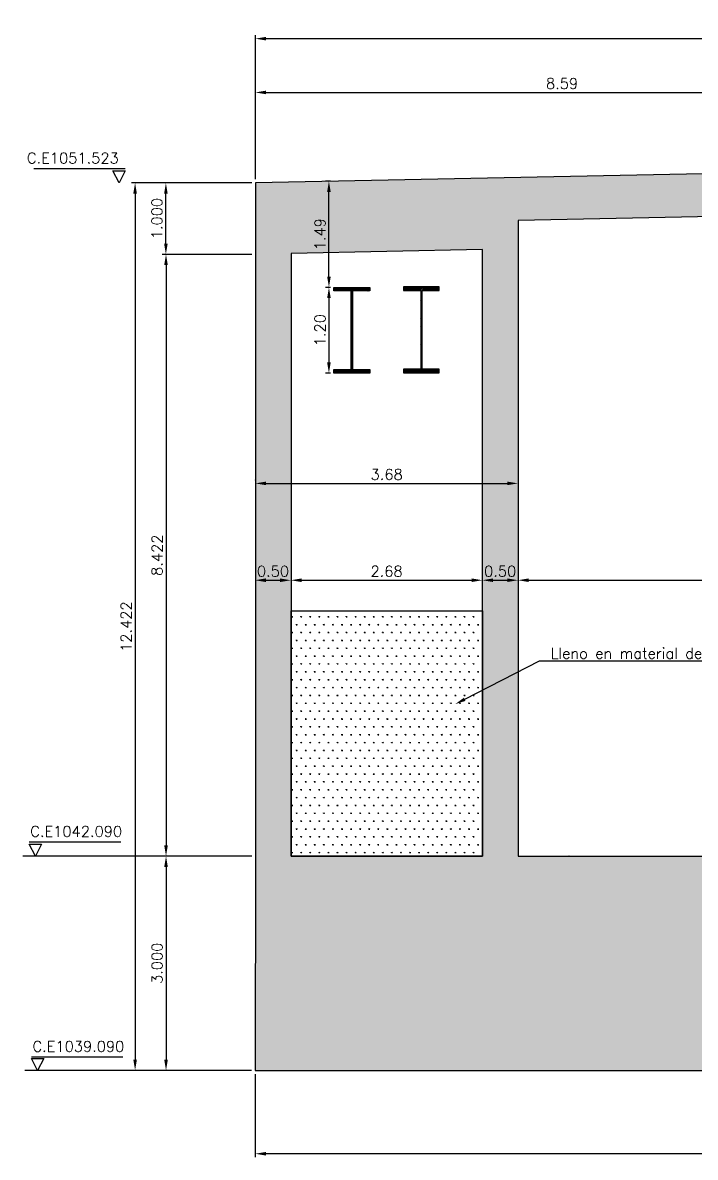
# Model space of a CAD drawing. Header units: metres. Extents: x 1080594 to 1081411, y 976871 to 977162.
# Drawn here: x 1080779.32 to 1080788.73, y 977061.15 to 977077.03 of the extents above; entities that cross this region are included whole.
import ezdxf
from ezdxf import colors
from ezdxf.entities.mleader import LeaderData, LeaderLine
from ezdxf.math import Vec2, Vec3

# ---------------------------------------------------------------- set-up
doc = ezdxf.new("R2010")
doc.units = ezdxf.units.M
doc.header["$LTSCALE"] = 25.4
for name, color, linetype in [('CONTRAPESO', 3, 'Continuous'), ('DIMCONTRAPESO', 1, 'Continuous'), ('PERFIL MET', 37, 'Continuous'), ('SOLIDOS', 9, 'Continuous')]:
    doc.layers.add(name, color=color, linetype=linetype)
for name, color, linetype, lineweight in [('COTA', 1, 'Continuous', 30), ('COTACIM', 20, 'Continuous', 5), ('SOLIDOREFCONT', 254, 'Continuous', 5)]:
    doc.layers.add(name, color=color, linetype=linetype, lineweight=lineweight)
doc.styles.add('romans', font='romans.shx')
doc.dimstyles.new('Copy 75', dxfattribs={"dimtxt": 0.15, "dimasz": 0.15, "dimexe": 0.05, "dimexo": 0.05, "dimgap": 0.05, "dimtad": 1, "dimzin": 0, "dimdsep": 46, "dimtxsty": 'romans', "dimcen": 0.002, "dimclrd": 1, "dimclre": 1, "dimclrt": 3, "dimadec": 4, "dimazin": 0, "dimtfac": 1, "dimtofl": 0, "dimtmove": 1, "dimatfit": 3, "dimfxl": 1, "dimtolj": 1, "dimtzin": 0, "dimarcsym": 1})

# ---------------------------------------------------------------- blocks, each defined once
blk = doc.blocks.new('*D569')
at = {"layer": 'COTA', "color": 1, "lineweight": -2, "transparency": 16777216}
for p, q in [((1080782.573345158, 977074.8403397719), (1080782.573345158, 977076.8566790834)), ((1080782.723345158, 977076.8066790834), (1080799.596435925, 977076.8066790834)), ((1080799.746435924, 977075.1838015871), (1080799.746435924, 977076.8566790834))]:
    blk.add_line(p, q, dxfattribs=at)
at = {"layer": 'COTA', "color": 1, "transparency": 16777216}
for points in [[(1080782.723345158, 977076.8316790834), (1080782.723345158, 977076.7816790834), (1080782.573345158, 977076.8066790834)], [(1080799.596435925, 977076.8316790834), (1080799.596435925, 977076.7816790834), (1080799.746435924, 977076.8066790834)]]:
    blk.add_solid(points, dxfattribs=at)
at = {"layer": 'Defpoints', "color": 0, "transparency": 16777216}
for p in [(1080799.746435924, 977076.8066790834), (1080799.746435924, 977075.133801587), (1080782.573345158, 977074.7903397719)]:
    blk.add_point(p, dxfattribs=at)
at = {"layer": 'COTA', "color": 3, "transparency": 16777216, "insert": (1080791.159890541, 977076.9316790834), "char_height": 0.15, "attachment_point": 5, "style": 'romans'}
blk.add_mtext('\\A1;17.17', dxfattribs=at)
blk = doc.blocks.new('*D570')
at = {"layer": 'COTA', "color": 1, "lineweight": -2, "transparency": 16777216}
for p, q in [((1080782.523379762, 977074.78860959), (1080781.270676051, 977074.78860959)), ((1080781.320676051, 977073.9381358739), (1080781.320676051, 977074.63860959)), ((1080782.523343785, 977073.7881358739), (1080781.270676051, 977073.7881358739))]:
    blk.add_line(p, q, dxfattribs=at)
at = {"layer": 'COTA', "color": 1, "transparency": 16777216}
for points in [[(1080781.295676051, 977074.63860959), (1080781.345676051, 977074.63860959), (1080781.320676051, 977074.78860959)], [(1080781.295676051, 977073.9381358739), (1080781.345676051, 977073.9381358739), (1080781.320676051, 977073.7881358739)]]:
    blk.add_solid(points, dxfattribs=at)
at = {"layer": 'Defpoints', "color": 0, "transparency": 16777216}
for p in [(1080781.320676051, 977074.78860959), (1080782.573379762, 977074.78860959), (1080782.573343785, 977073.7881358739)]:
    blk.add_point(p, dxfattribs=at)
at = {"layer": 'COTA', "color": 3, "transparency": 16777216, "insert": (1080781.195676051, 977074.2883727321), "char_height": 0.15, "attachment_point": 5, "rotation": 90, "style": 'romans'}
blk.add_mtext('\\A1;1.000', dxfattribs=at)
blk = doc.blocks.new('*D571')
at = {"layer": 'COTA', "color": 1, "lineweight": -2, "transparency": 16777216}
blk.add_line((1080782.720014202, 977069.2272806325), (1080782.920036017, 977069.2272806325), dxfattribs=at)
at = {"layer": 'COTA', "color": 1, "transparency": 16777216}
for points in [[(1080782.720014202, 977069.2522806325), (1080782.720014202, 977069.2022806325), (1080782.570014203, 977069.2272806325)], [(1080782.920036017, 977069.2522806325), (1080782.920036017, 977069.2022806325), (1080783.070036017, 977069.2272806325)]]:
    blk.add_solid(points, dxfattribs=at)
at = {"layer": 'Defpoints', "color": 0, "transparency": 16777216}
for p in [(1080782.570014203, 977069.2272806325), (1080783.070036017, 977069.2272806325), (1080783.070036017, 977069.2272806325)]:
    blk.add_point(p, dxfattribs=at)
at = {"layer": 'COTA', "color": 3, "transparency": 16777216, "insert": (1080782.820025109, 977069.3522806325), "char_height": 0.15, "attachment_point": 5, "style": 'romans'}
blk.add_mtext('\\A1;0.50', dxfattribs=at)
blk = doc.blocks.new('*D572')
at = {"layer": 'COTA', "color": 1, "lineweight": -2, "transparency": 16777216}
for p, q in [((1080782.523345158, 977065.3660706795), (1080781.272342718, 977065.3660706795)), ((1080781.322342718, 977065.2160706795), (1080781.322342718, 977062.5163397685)), ((1080782.519888686, 977062.3663397685), (1080781.272342718, 977062.3663397685))]:
    blk.add_line(p, q, dxfattribs=at)
at = {"layer": 'COTA', "color": 1, "transparency": 16777216}
for points in [[(1080781.297342718, 977065.2160706795), (1080781.347342718, 977065.2160706795), (1080781.322342718, 977065.3660706795)], [(1080781.297342718, 977062.5163397685), (1080781.347342718, 977062.5163397685), (1080781.322342718, 977062.3663397685)]]:
    blk.add_solid(points, dxfattribs=at)
at = {"layer": 'Defpoints', "color": 0, "transparency": 16777216}
for p in [(1080782.573345158, 977065.3660706795), (1080781.322342718, 977062.3663397685), (1080782.569888686, 977062.3663397685)]:
    blk.add_point(p, dxfattribs=at)
at = {"layer": 'COTA', "color": 3, "transparency": 16777216, "insert": (1080781.197342718, 977063.8662052242), "char_height": 0.15, "attachment_point": 5, "rotation": 90, "style": 'romans'}
blk.add_mtext('\\A1;3.000', dxfattribs=at)
blk = doc.blocks.new('*D573')
at = {"layer": 'COTA', "color": 1, "lineweight": -2, "transparency": 16777216}
for p, q in [((1080783.070036017, 977069.1772806324), (1080783.070036017, 977069.1772398548)), ((1080783.220036017, 977069.2272398549), (1080785.600000686, 977069.2272398549))]:
    blk.add_line(p, q, dxfattribs=at)
at = {"layer": 'COTA', "color": 1, "transparency": 16777216}
for points in [[(1080783.220036017, 977069.2522398549), (1080783.220036017, 977069.2022398548), (1080783.070036017, 977069.2272398549)], [(1080785.600000686, 977069.2522398549), (1080785.600000686, 977069.2022398548), (1080785.750000685, 977069.2272398549)]]:
    blk.add_solid(points, dxfattribs=at)
at = {"layer": 'Defpoints', "color": 0, "transparency": 16777216}
for p in [(1080783.070036017, 977069.2272806325), (1080785.750000685, 977069.2272398549), (1080785.750000685, 977069.2272398549)]:
    blk.add_point(p, dxfattribs=at)
at = {"layer": 'COTA', "color": 3, "transparency": 16777216, "insert": (1080784.410018351, 977069.3522398549), "char_height": 0.15, "attachment_point": 5, "style": 'romans'}
blk.add_mtext('\\A1;2.68', dxfattribs=at)
blk = doc.blocks.new('*D574')
at = {"layer": 'COTA', "color": 1, "lineweight": -2, "transparency": 16777216}
blk.add_line((1080785.900000685, 977069.2272398549), (1080786.1000225, 977069.2272398549), dxfattribs=at)
at = {"layer": 'COTA', "color": 1, "transparency": 16777216}
for points in [[(1080785.900000685, 977069.2522398549), (1080785.900000685, 977069.2022398548), (1080785.750000685, 977069.2272398549)], [(1080786.1000225, 977069.2522398549), (1080786.1000225, 977069.2022398548), (1080786.2500225, 977069.2272398549)]]:
    blk.add_solid(points, dxfattribs=at)
at = {"layer": 'Defpoints', "color": 0, "transparency": 16777216}
for p in [(1080785.750000685, 977069.2272398549), (1080786.2500225, 977069.2272398549), (1080786.2500225, 977069.2272398549)]:
    blk.add_point(p, dxfattribs=at)
at = {"layer": 'COTA', "color": 3, "transparency": 16777216, "insert": (1080786.000011592, 977069.3522398549), "char_height": 0.15, "attachment_point": 5, "style": 'romans'}
blk.add_mtext('\\A1;0.50', dxfattribs=at)
blk = doc.blocks.new('*D575')
at = {"layer": 'COTA', "color": 1, "lineweight": -2, "transparency": 16777216}
for p, q in [((1080786.2500225, 977069.1772398548), (1080786.2500225, 977069.1771155711)), ((1080786.400022499, 977069.2271155711), (1080795.919999164, 977069.2271155711))]:
    blk.add_line(p, q, dxfattribs=at)
at = {"layer": 'COTA', "color": 1, "transparency": 16777216}
for points in [[(1080786.400022499, 977069.2521155712), (1080786.400022499, 977069.2021155711), (1080786.2500225, 977069.2271155711)], [(1080795.919999164, 977069.2521155712), (1080795.919999164, 977069.2021155711), (1080796.069999164, 977069.2271155711)]]:
    blk.add_solid(points, dxfattribs=at)
at = {"layer": 'Defpoints', "color": 0, "transparency": 16777216}
for p in [(1080786.2500225, 977069.2272398549), (1080796.069999164, 977069.2271155711), (1080796.069999164, 977069.2271155711)]:
    blk.add_point(p, dxfattribs=at)
at = {"layer": 'COTA', "color": 3, "transparency": 16777216, "insert": (1080791.160010832, 977069.3521155711), "char_height": 0.15, "attachment_point": 5, "style": 'romans'}
blk.add_mtext('\\A1;9.81', dxfattribs=at)
blk = doc.blocks.new('*D1015')
at = {"layer": 'COTA', "color": 1, "lineweight": -2, "transparency": 16777216}
for p, q in [((1080782.569888686, 977062.3163397685), (1080782.569888686, 977061.1509218523)), ((1080799.749888686, 977062.3163397685), (1080799.749888686, 977061.1509218523)), ((1080799.599888686, 977061.2009218524), (1080782.719888686, 977061.2009218524))]:
    blk.add_line(p, q, dxfattribs=at)
at = {"layer": 'COTA', "color": 1, "transparency": 16777216}
for points in [[(1080782.719888686, 977061.2259218524), (1080782.719888686, 977061.1759218524), (1080782.569888686, 977061.2009218524)], [(1080799.599888686, 977061.2259218524), (1080799.599888686, 977061.1759218524), (1080799.749888686, 977061.2009218524)]]:
    blk.add_solid(points, dxfattribs=at)
at = {"layer": 'Defpoints', "color": 0, "transparency": 16777216}
for p in [(1080782.569888686, 977062.3663397685), (1080799.749888686, 977062.3663397685), (1080782.569888686, 977061.2009218524)]:
    blk.add_point(p, dxfattribs=at)
at = {"layer": 'COTA', "color": 3, "transparency": 16777216, "insert": (1080791.814786171, 977061.3259218524), "char_height": 0.15, "attachment_point": 5, "style": 'romans'}
blk.add_mtext('\\A1;17.18', dxfattribs=at)
blk = doc.blocks.new('*D601')
at = {"layer": 'Defpoints', "color": 0, "transparency": 16777216}
for p in [(1080791.159890541, 977076.0540678131), (1080791.159890541, 977076.0540678131), (1080782.573345158, 977074.7903397719)]:
    blk.add_point(p, dxfattribs=at)
at = {"layer": 'DIMCONTRAPESO', "color": 1, "lineweight": -2, "transparency": 16777216}
for p, q in [((1080782.573345158, 977074.8403397719), (1080782.573345158, 977076.1040678131)), ((1080782.723345158, 977076.0540678131), (1080791.009890541, 977076.0540678131))]:
    blk.add_line(p, q, dxfattribs=at)
at = {"layer": 'DIMCONTRAPESO', "color": 1, "transparency": 16777216}
for points in [[(1080782.723345158, 977076.0790678131), (1080782.723345158, 977076.0290678131), (1080782.573345158, 977076.0540678131)], [(1080791.009890541, 977076.0790678131), (1080791.009890541, 977076.0290678131), (1080791.159890541, 977076.0540678131)]]:
    blk.add_solid(points, dxfattribs=at)
at = {"layer": 'DIMCONTRAPESO', "color": 3, "transparency": 16777216, "insert": (1080786.86661785, 977076.1790678131), "char_height": 0.15, "attachment_point": 5, "style": 'romans'}
blk.add_mtext('\\A1;8.59', dxfattribs=at)
blk = doc.blocks.new('*D625')
at = {"layer": 'Defpoints', "color": 0, "transparency": 16777216}
for p in [(1080782.57334864, 977070.5799661406), (1080786.249901595, 977070.5826604671), (1080786.249901595, 977070.5826604671)]:
    blk.add_point(p, dxfattribs=at)
at = {"layer": 'DIMCONTRAPESO', "color": 1, "lineweight": -2, "transparency": 16777216}
for p, q in [((1080782.57334864, 977070.6299661406), (1080782.57334864, 977070.6326604672)), ((1080782.72334864, 977070.5826604671), (1080786.099901595, 977070.5826604671))]:
    blk.add_line(p, q, dxfattribs=at)
at = {"layer": 'DIMCONTRAPESO', "color": 1, "transparency": 16777216}
for points in [[(1080782.72334864, 977070.6076604672), (1080782.72334864, 977070.5576604671), (1080782.57334864, 977070.5826604671)], [(1080786.099901595, 977070.6076604672), (1080786.099901595, 977070.5576604671), (1080786.249901595, 977070.5826604671)]]:
    blk.add_solid(points, dxfattribs=at)
at = {"layer": 'DIMCONTRAPESO', "color": 3, "transparency": 16777216, "insert": (1080784.411625118, 977070.7076604671), "char_height": 0.15, "attachment_point": 5, "style": 'romans'}
blk.add_mtext('\\A1;3.68', dxfattribs=at)
blk = doc.blocks.new('*D1071')
at = {"layer": 'COTA', "color": 1, "lineweight": -2, "transparency": 16777216}
for p, q in [((1080782.523343785, 977073.7881358739), (1080781.272342718, 977073.7881358739)), ((1080781.322342718, 977073.6381358738), (1080781.322342718, 977065.5160706795)), ((1080782.523345158, 977065.3660706795), (1080781.272342718, 977065.3660706795))]:
    blk.add_line(p, q, dxfattribs=at)
at = {"layer": 'COTA', "color": 1, "transparency": 16777216}
for points in [[(1080781.297342718, 977073.6381358738), (1080781.347342718, 977073.6381358738), (1080781.322342718, 977073.7881358739)], [(1080781.297342718, 977065.5160706795), (1080781.347342718, 977065.5160706795), (1080781.322342718, 977065.3660706795)]]:
    blk.add_solid(points, dxfattribs=at)
at = {"layer": 'Defpoints', "color": 0, "transparency": 16777216}
for p in [(1080782.573343785, 977073.7881358739), (1080781.322342718, 977065.3660706795), (1080782.573345158, 977065.3660706795)]:
    blk.add_point(p, dxfattribs=at)
at = {"layer": 'COTA', "color": 3, "transparency": 16777216, "insert": (1080781.197342718, 977069.5771032769), "char_height": 0.15, "attachment_point": 5, "rotation": 90, "style": 'romans'}
blk.add_mtext('\\A1;8.422', dxfattribs=at)
blk = doc.blocks.new('*D807')
at = {"layer": 'COTA', "color": 1, "lineweight": -2, "transparency": 16777216}
for p, q in [((1080783.623488811, 977073.3260772681), (1080783.553009068, 977073.3260772681)), ((1080783.603009068, 977073.1760772681), (1080783.603009068, 977072.2759736362)), ((1080783.623488811, 977072.1259736362), (1080783.553009068, 977072.1259736362))]:
    blk.add_line(p, q, dxfattribs=at)
at = {"layer": 'COTA', "color": 1, "transparency": 16777216}
for points in [[(1080783.578009068, 977073.1760772681), (1080783.628009068, 977073.1760772681), (1080783.603009068, 977073.3260772681)], [(1080783.578009068, 977072.2759736362), (1080783.628009068, 977072.2759736362), (1080783.603009068, 977072.1259736362)]]:
    blk.add_solid(points, dxfattribs=at)
at = {"layer": 'Defpoints', "color": 0, "transparency": 16777216}
for p in [(1080783.673488811, 977073.3260772681), (1080783.603009068, 977072.1259736362), (1080783.673488811, 977072.1259736362)]:
    blk.add_point(p, dxfattribs=at)
at = {"layer": 'COTA', "color": 3, "transparency": 16777216, "insert": (1080783.478009068, 977072.7260254523), "char_height": 0.15, "attachment_point": 5, "rotation": 90, "style": 'romans'}
blk.add_mtext('\\A1;1.20', dxfattribs=at)
blk = doc.blocks.new('*D808')
at = {"layer": 'COTA', "color": 1, "lineweight": -2, "transparency": 16777216}
for p, q in [((1080783.623488811, 977074.8123426449), (1080783.553009068, 977074.8123426449)), ((1080783.603009068, 977073.4760772681), (1080783.603009068, 977074.6623426449)), ((1080783.623488811, 977073.3260772681), (1080783.553009068, 977073.3260772681))]:
    blk.add_line(p, q, dxfattribs=at)
at = {"layer": 'COTA', "color": 1, "transparency": 16777216}
for points in [[(1080783.578009068, 977074.6623426449), (1080783.628009068, 977074.6623426449), (1080783.603009068, 977074.8123426449)], [(1080783.578009068, 977073.4760772681), (1080783.628009068, 977073.4760772681), (1080783.603009068, 977073.3260772681)]]:
    blk.add_solid(points, dxfattribs=at)
at = {"layer": 'Defpoints', "color": 0, "transparency": 16777216}
for p in [(1080783.603009068, 977074.8123426449), (1080783.673488811, 977074.8123426449), (1080783.673488811, 977073.3260772681)]:
    blk.add_point(p, dxfattribs=at)
at = {"layer": 'COTA', "color": 3, "transparency": 16777216, "insert": (1080783.478009068, 977074.0692099567), "char_height": 0.15, "attachment_point": 5, "rotation": 90, "style": 'romans'}
blk.add_mtext('\\A1;1.49', dxfattribs=at)
blk = doc.blocks.new('*D1092')
at = {"layer": 'COTA', "color": 1, "lineweight": -2, "transparency": 16777216}
for p, q in [((1080782.523323313, 977074.788608461), (1080780.839746245, 977074.788608461)), ((1080780.889746245, 977074.638608461), (1080780.889746245, 977062.5163397685)), ((1080782.519888686, 977062.3663397685), (1080780.839746245, 977062.3663397685))]:
    blk.add_line(p, q, dxfattribs=at)
at = {"layer": 'COTA', "color": 1, "transparency": 16777216}
for points in [[(1080780.864746245, 977074.638608461), (1080780.914746245, 977074.638608461), (1080780.889746245, 977074.788608461)], [(1080780.864746245, 977062.5163397685), (1080780.914746245, 977062.5163397685), (1080780.889746245, 977062.3663397685)]]:
    blk.add_solid(points, dxfattribs=at)
at = {"layer": 'Defpoints', "color": 0, "transparency": 16777216}
for p in [(1080782.573323313, 977074.788608461), (1080780.889746245, 977062.3663397685), (1080782.569888686, 977062.3663397685)]:
    blk.add_point(p, dxfattribs=at)
at = {"layer": 'COTA', "color": 3, "transparency": 16777216, "insert": (1080780.764746245, 977068.5774741148), "char_height": 0.15, "attachment_point": 5, "rotation": 90, "style": 'romans'}
blk.add_mtext('\\A1;12.422', dxfattribs=at)

msp = doc.modelspace()

# ---------------------------------------------------------------- hatches: boundary and pattern name
at = {"layer": 'PERFIL MET'}
h = msp.add_hatch(dxfattribs=at)
h.set_pattern_fill('ANSI31', color=256, scale=0.005)
h.set_pattern_definition([(45, (115.5679803572129, -52.51386498089414), (-0.01122532015133644, 0.01122532015133644), [])])
h.paths.add_polyline_path([(1080783.933013811, 977073.2751736362), (1080783.933013811, 977072.1767736361), (1080784.173488811, 977072.1767736361), (1080784.173488811, 977072.1259736362), (1080783.673488811, 977072.1259736362), (1080783.673488811, 977072.1767736361), (1080783.913963811, 977072.1767736361), (1080783.913963811, 977073.2751736362), (1080783.673488811, 977073.2751736362), (1080783.673488811, 977073.3259736361), (1080784.173488811, 977073.3259736361), (1080784.173488811, 977073.2751736362)])
h = msp.add_hatch(dxfattribs=at)
h.set_pattern_fill('ANSI31', color=256, scale=0.005)
h.set_pattern_definition([(45, (115.5679803572129, -52.5084954877384), (-0.01122532015133644, 0.01122532015133644), [])])
h.paths.add_polyline_path([(1080784.888975988, 977073.2805431293), (1080784.888975988, 977072.1821431293), (1080784.648500988, 977072.1821431293), (1080784.648500988, 977072.1313431293), (1080785.148500988, 977072.1313431293), (1080785.148500988, 977072.1821431293), (1080784.908025988, 977072.1821431293), (1080784.908025988, 977073.2805431293), (1080785.148500988, 977073.2805431293), (1080785.148500988, 977073.3313431293), (1080784.648500988, 977073.3313431293), (1080784.648500988, 977073.2805431293)])
at = {"layer": 'SOLIDOREFCONT', "true_color": 0x5b5b5b, "transparency": 33554546}
h = msp.add_hatch(dxfattribs=at)
h.set_pattern_fill('AR-CONC', color=251, scale=0.005)
h.set_pattern_definition([(49.99999999999999, (0, 0), (0.91092334498002, -0.07969542769451543), [0.09525, -1.04775]), (355, (0, 0), (-0.1762171071248467, 0.9552842261951757), [0.0762, -0.83820292085]), (100.4514447, (0.07591003505513072, -0.006641267449595034), (0.7347062354517664, 0.8755887595609755), [0.080950044, -0.8904512229999999]), (46.18420000000002, (0, 0.2539999999571592), (1.35539520446065, -0.2102116396636357), [0.1428749999999999, -1.571624999999999]), (96.63555760999995, (0.1129495000932366, 0.2364824999822304), (1.187020670257515, 1.237130622988608), [0.1214251157, -1.3356780408]), (351.1841511700001, (0, 0.2539999999571592), (1.187020670324885, 1.237130622927663), [0.11429983535, -1.2572986596]), (21, (0.1270000000949949, 0.190500000026077), (0.7580719563456624, -0.5113259909354381), [0.09525, -1.04775]), (326.0000000000001, (0.1270000000949949, 0.190500000026077), (0.3090101417382354, 0.9209398306115963), [0.0762, -0.8382]), (71.45144499999999, (0.1901726629585028, 0.1478895004838705), (1.067082096393581, 0.4096138444295262), [0.08095004400000001, -0.8904496879999999]), (37.50000000000001, (0, 0), (0.01544301625295908, 0.4227751943657655), [0, -0.82804, 0, -0.8509000000000001, 0, -0.8413750000000001]), (7.499999999999999, (0, 0), (0.3340983125515287, 0.5009028740905975), [0, -0.48514, 0, -0.80899, 0, -0.320675]), (327.5, (-0.2832100000232458, 0), (0.677952975834357, -0.02864371996336722), [0, -0.3175, 0, -0.9906, 0, -1.31445]), (317.5, (-0.4102099998854101, 0), (0.7406459069300902, 0.1271324551666652), [0, -0.41275, 0, -0.65786, 0, -0.93345])])
h.paths.add_polyline_path([(1080799.753345158, 977065.760339772), (1080799.746475906, 977075.1338023867), (1080782.573345158, 977074.7903397719), (1080782.573345158, 977065.760339772), (1080782.573345158, 977062.3570706795), (1080799.753345158, 977062.3570706795)])
h.paths.add_polyline_path([(1080796.573345131, 977065.3570706795), (1080796.567751396, 977074.0700279166), (1080799.246732378, 977074.1236075362), (1080799.250907619, 977068.8008079423), (1080799.252855914, 977068.800808142), (1080799.253292528, 977065.760339772), (1080799.253292583, 977065.760339772), (1080799.252137117, 977065.3572079701), (1080796.57450057, 977065.356933389), (1080796.573345131, 977065.3570706795), (1080799.253292501, 977065.3570706794), (1080799.252855914, 977068.800808142), (1080799.250907619, 977068.8008079423), (1080799.253292556, 977065.3570706794)], flags=16)
h.paths.add_polyline_path([(1080796.073261631, 977065.3570706795), (1080795.361984002, 977065.3570706795), (1080795.361984002, 977065.3660706795), (1080786.964706314, 977065.3660706795), (1080786.964706314, 977065.3570706795), (1080786.252610652, 977065.3570706795), (1080786.251876146, 977074.2637904036), (1080796.073230679, 977074.4602174943)], flags=16)
h.paths.add_polyline_path([(1080785.753292556, 977065.3570706794), (1080783.073345131, 977065.3570706795), (1080783.073271072, 977068.8005333612), (1080783.073149236, 977073.8001358734), (1080785.752130219, 977073.8537154931)], flags=16)
at = {"layer": 'SOLIDOS'}
h = msp.add_hatch(dxfattribs=at)
h.set_pattern_fill('SWAMP', color=252, scale=0.005)
h.set_pattern_definition([(0, (0, 0), (0.0635, 0.109985226181), [0.015875, -0.111125]), (90, (0.0079375, 0), (-0.06349999999999999, 0.109985226181), [0.0079375, -0.212032952362]), (90, (0.009921875, 0), (-0.06349999999999999, 0.109985226181), [0.006350000000000001, -0.213620452362]), (90, (0.005953125, 0), (-0.06349999999999999, 0.109985226181), [0.006350000000000001, -0.213620452362]), (59.99999999999999, (0.01190625, 0), (-0.06349999991372332, 0.1099852262308119), [0.00508, -0.12192]), (120, (0.00396875, 0), (-0.1269999999137233, 4.981188794772607e-11), [0.005079999999999999, -0.12192])])
h.paths.add_polyline_path([(1080785.750837083, 977068.8008078557), (1080783.075838991, 977068.8008055863), (1080783.075838991, 977065.3570780103), (1080785.750837083, 977065.3570633486)])

# ---------------------------------------------------------------- linework, layer by layer
at = {"layer": 'CONTRAPESO'}
for points in [[(1080799.74645406, 977075.1320710758), (1080782.573323313, 977074.788608461), (1080782.573345158, 977065.3660706795), (1080782.573345158, 977065.3660706795), (1080782.569888686, 977062.3663397685), (1080799.749888686, 977062.3663397685), (1080799.753345158, 977065.3660706795), (1080799.753345158, 977065.3660706795)], [(1080783.073271072, 977068.8005333612), (1080785.752855914, 977068.800808142), (1080785.753292528, 977065.3660706795), (1080783.073345158, 977065.3660706796)]]:
    msp.add_lwpolyline(points, close=True, dxfattribs=at)
for points in [[(1080795.361984002, 977065.3660706795), (1080795.361984002, 977065.3660706795), (1080796.073261631, 977065.3660706795), (1080796.073230679, 977074.4602174943), (1080786.251876146, 977074.2637904036), (1080786.252610652, 977065.3660706795), (1080786.964706314, 977065.3660706795), (1080786.961249842, 977065.3660706795), (1080795.35852753, 977065.3660706795)], [(1080785.753292583, 977065.3660706795), (1080785.752130219, 977073.8537154931), (1080783.073149236, 977073.8001358734), (1080783.073345158, 977065.3660706796), (1080785.753292583, 977065.3660706795), (1080785.753292583, 977065.3660706795)]]:
    msp.add_lwpolyline(points, dxfattribs=at)
at = {"layer": 'COTA', "color": 2}
for points in [[(1080779.470537424, 977074.9890291509), (1080780.751499233, 977074.9890291509)], [(1080779.407314624, 977065.5662476728), (1080780.688276433, 977065.5662476728)], [(1080781.272342718, 977065.3660706795), (1080779.315955645, 977065.3660706795)], [(1080779.438384969, 977062.5574050269), (1080780.719346778, 977062.5574050269)], [(1080781.790389353, 977062.3663397685), (1080779.34702599, 977062.3663397685)]]:
    msp.add_lwpolyline(points, dxfattribs=at)
for points in [[(1080780.579952431, 977074.9577521334), (1080780.752051503, 977074.9577521334), (1080780.666001966, 977074.7903405715), (1080780.666001966, 977074.7903405715)], [(1080779.407314624, 977065.5349706552), (1080779.579413696, 977065.5349706552), (1080779.49336416, 977065.3675590934), (1080779.49336416, 977065.3675590934)], [(1080779.438384969, 977062.5352397442), (1080779.610484041, 977062.5352397442), (1080779.524434505, 977062.3678281824), (1080779.524434505, 977062.3678281824)]]:
    msp.add_lwpolyline(points, close=True, dxfattribs=at)
at = {"layer": 'PERFIL MET'}
for points in [[(1080783.933013811, 977073.2751736362), (1080783.933013811, 977072.1767736361), (1080784.173488811, 977072.1767736361), (1080784.173488811, 977072.1259736362), (1080783.673488811, 977072.1259736362), (1080783.673488811, 977072.1767736361), (1080783.913963811, 977072.1767736361), (1080783.913963811, 977073.2751736362), (1080783.673488811, 977073.2751736362), (1080783.673488811, 977073.3259736361), (1080784.173488811, 977073.3259736361), (1080784.173488811, 977073.2751736362)], [(1080784.888975988, 977073.2805431293), (1080784.888975988, 977072.1821431293), (1080784.648500988, 977072.1821431293), (1080784.648500988, 977072.1313431293), (1080785.148500988, 977072.1313431293), (1080785.148500988, 977072.1821431293), (1080784.908025988, 977072.1821431293), (1080784.908025988, 977073.2805431293), (1080785.148500988, 977073.2805431293), (1080785.148500988, 977073.3313431293), (1080784.648500988, 977073.3313431293), (1080784.648500988, 977073.2805431293)]]:
    msp.add_lwpolyline(points, close=True, dxfattribs=at)

# ---------------------------------------------------------------- texts
at = {"layer": 'COTA', "color": 3, "char_height": 0.15, "attachment_point": 1, "style": 'romans'}
for s, insert in [('C.E1051.523', (1080779.375404573, 977075.2096119906)), ('C.E1042.090', (1080779.422288071, 977065.7868305125)), ('C.E1039.090', (1080779.453358416, 977062.7779878665))]:
    msp.add_mtext(s, dxfattribs=dict(at, insert=insert))

# ---------------------------------------------------------------- dimensions: what is measured, and where the dimension line sits
at = {"layer": 'COTA', "color": 4}
dim = msp.add_linear_dim(base=(1080799.746435924, 977076.8066790834), p1=(1080782.573345158, 977074.7903397719), p2=(1080799.746435924, 977075.133801587), dimstyle='Copy 75', dxfattribs=at)
dim.commit()
dim.dimension.update_dxf_attribs({"geometry": '*D569', "text_midpoint": (1080791.159890541, 977076.9316790834)})
at = {"layer": 'COTA', "color": 2}
for base, p1, p2, picture, middle in [((1080780.889746245, 977062.3663397685), (1080782.573323313, 977074.788608461), (1080782.569888686, 977062.3663397685), '*D1092', (1080780.764746245, 977068.5774741148)), ((1080781.320676051, 977074.78860959), (1080782.573343785, 977073.7881358739), (1080782.573379762, 977074.78860959), '*D570', (1080781.195676051, 977074.2883727321)), ((1080781.322342718, 977065.3660706795), (1080782.573343785, 977073.7881358739), (1080782.573345158, 977065.3660706795), '*D1071', (1080781.197342718, 977069.5771032769)), ((1080781.322342718, 977062.3663397685), (1080782.573345158, 977065.3660706795), (1080782.569888686, 977062.3663397685), '*D572', (1080781.197342718, 977063.8662052242))]:
    dim = msp.add_linear_dim(base=base, p1=p1, p2=p2, angle=90, dimstyle='Copy 75', override={"dimdec": 3}, dxfattribs=at)
    dim.commit()
    dim.dimension.update_dxf_attribs({"geometry": picture, "text_midpoint": middle})
for base, p2, picture, middle in [((1080783.603009068, 977074.8123426449), (1080783.673488811, 977074.8123426449), '*D808', (1080783.478009068, 977074.0692099567)), ((1080783.603009068, 977072.1259736362), (1080783.673488811, 977072.1259736362), '*D807', (1080783.478009068, 977072.7260254523))]:
    dim = msp.add_linear_dim(base=base, p1=(1080783.673488811, 977073.3260772681), p2=p2, angle=90, dimstyle='Copy 75', dxfattribs=at)
    dim.commit()
    dim.dimension.update_dxf_attribs({"geometry": picture, "text_midpoint": middle})
at = {"layer": 'COTA'}
for base, p1, p2, picture, middle in [((1080783.070036017, 977069.2272806325), (1080782.570014203, 977069.2272806325), (1080783.070036017, 977069.2272806325), '*D571', (1080782.820025109, 977069.2272806325)), ((1080785.750000685, 977069.2272398549), (1080783.070036017, 977069.2272806325), (1080785.750000685, 977069.2272398549), '*D573', (1080784.410018351, 977069.2272398549)), ((1080786.2500225, 977069.2272398549), (1080785.750000685, 977069.2272398549), (1080786.2500225, 977069.2272398549), '*D574', (1080786.000011592, 977069.2272398549))]:
    dim = msp.add_linear_dim(base=base, p1=p1, p2=p2, dimstyle='Copy 75', dxfattribs=at)
    dim.commit()
    dim.dimension.update_dxf_attribs({"geometry": picture, "text_midpoint": middle, "dimtype": 160})
dim = msp.add_linear_dim(base=(1080796.069999164, 977069.2271155711), p1=(1080786.2500225, 977069.2272398549), p2=(1080796.069999164, 977069.2271155711), text='9.81', dimstyle='Copy 75', dxfattribs=at)
dim.commit()
dim.dimension.update_dxf_attribs({"geometry": '*D575', "text_midpoint": (1080791.160010832, 977069.2271155711), "dimtype": 160})
at = {"layer": 'COTA', "color": 4}
dim = msp.add_linear_dim(base=(1080782.569888686, 977061.2009218524), p1=(1080799.749888686, 977062.3663397685), p2=(1080782.569888686, 977062.3663397685), dimstyle='Copy 75', dxfattribs=at)
dim.commit()
dim.dimension.update_dxf_attribs({"geometry": '*D1015', "text_midpoint": (1080791.814786171, 977061.2009218524), "dimtype": 160})
at = {"layer": 'DIMCONTRAPESO', "color": 2}
for base, p1, p2, picture, middle in [((1080791.159890541, 977076.0540678131), (1080782.573345158, 977074.7903397719), (1080791.159890541, 977076.0540678131), '*D601', (1080786.86661785, 977076.1790678131)), ((1080786.249901595, 977070.5826604671), (1080782.57334864, 977070.5799661406), (1080786.249901595, 977070.5826604671), '*D625', (1080784.411625118, 977070.7076604671))]:
    dim = msp.add_linear_dim(base=base, p1=p1, p2=p2, dimstyle='Copy 75', dxfattribs=at)
    dim.commit()
    dim.dimension.update_dxf_attribs({"geometry": picture, "text_midpoint": middle})

# ---------------------------------------------------------------- leaders
at = {"layer": 'COTACIM'}
ml = msp.add_multileader_mtext('Standard', dxfattribs=at)
ml.set_content('Lleno en material de excavación', color=3, style='romans')
ml.set_leader_properties(color=256)
ml.build(insert=Vec2(0, 0))
ml.multileader.update_dxf_attribs({"text_left_attachment_type": 6, "text_right_attachment_type": 6, "dogleg_length": 0.1560199508385566, "arrow_head_size": 0.15})
ctx = ml.context
ctx.base_point, ctx.char_height, ctx.arrow_head_size, ctx.landing_gap_size, ctx.plane_origin = Vec3(1080786.707049137, 977068.099270789), 0.15, 0.15, 0, Vec3(1080790.885077792, 977066.5661106053)
ctx.left_attachment, ctx.right_attachment = 6, 6
notes = []
notes.append((ctx, [(0, (1, 1, 0), (1080786.551029186, 977068.099270789), (1, 0), 0.1560199508385566, [(0, [(1080785.370087369, 977067.4922325076)], 0, [])])]))
ctx.mtext.insert, ctx.mtext.width, ctx.mtext.flow_direction = Vec3(1080786.707049137, 977068.279270789), 4.216741702286527, 5
for ctx, leaders in notes:
    for number, flags, end, landing, length, lines in leaders:
        leader = LeaderData()
        leader.index, (leader.has_last_leader_line, leader.has_dogleg_vector, leader.attachment_direction) = number, flags
        leader.last_leader_point, leader.dogleg_vector, leader.dogleg_length = Vec3(end), Vec3(landing), length
        for number, points, colour, breaks in lines:
            line = LeaderLine()
            line.index, line.vertices, line.color, line.breaks = number, Vec3.list(points), colors.encode_raw_color(colour), breaks
            leader.lines.append(line)
        ctx.leaders.append(leader)

doc.saveas('drawing.dxf')
